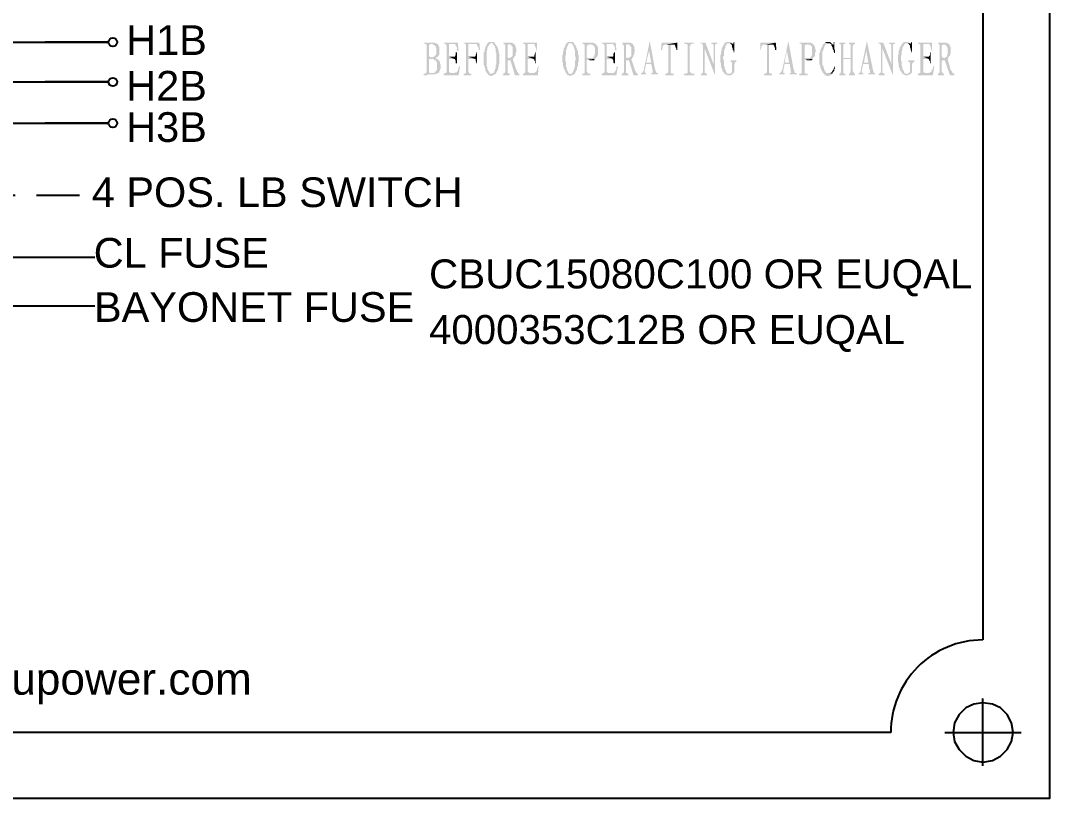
# Model space of a CAD drawing. Header units: millimetres. Extents: x 248233 to 259628, y -181361 to -174035.
# Drawn here: x 251529.6 to 251607.5, y -175628 to -175569 of the extents above; entities that cross this region are included whole.
import ezdxf
from ezdxf.enums import TextEntityAlignment as Align

# ---------------------------------------------------------------- set-up
doc = ezdxf.new("R2010")
doc.units = ezdxf.units.MM
doc.header["$LTSCALE"] = 13
doc.linetypes.add('DASHED', pattern=[0.75, 0.5, -0.25])
for name, color, linetype in [('2', 3, 'Continuous'), ('4虚线层', 6, 'DASHED'), ('PDF_Geometry', 7, 'Continuous')]:
    doc.layers.add(name, color=color, linetype=linetype)
doc.layers.add('标注、文本', color=3, linetype='Continuous', lineweight=25)
doc.styles.add('Note Text (ANSI)', font='arial.ttf')

msp = doc.modelspace()

# ---------------------------------------------------------------- hatches: boundary and pattern name
at = {"layer": '2', "linetype": 'Continuous', "transparency": 33554559}
for points in [[(251560.679, -175570.689), (251560.118, -175570.689), (251560.118, -175570.745), (251560.174, -175570.745), (251560.23, -175570.801), (251560.286, -175570.801), (251560.342, -175570.858), (251560.342, -175572.936), (251560.286, -175572.992), (251560.623, -175572.992), (251560.567, -175572.992), (251560.511, -175572.936), (251560.511, -175571.925), (251560.567, -175571.925), (251560.623, -175571.925), (251560.736, -175571.925), (251561.073, -175571.925), (251561.016, -175571.869), (251560.96, -175571.869), (251561.016, -175571.869), (251561.073, -175571.812), (251560.679, -175571.812), (251560.623, -175571.812), (251560.567, -175571.756), (251560.511, -175571.756), (251560.511, -175570.858), (251560.567, -175570.858), (251560.623, -175570.801), (251560.679, -175570.801), (251560.736, -175570.801), (251561.129, -175570.801), (251561.073, -175570.745), (251561.016, -175570.745), (251560.96, -175570.689), (251560.904, -175570.689), (251560.848, -175570.689), (251560.792, -175570.689)], [(251561.129, -175570.801), (251560.736, -175570.801), (251560.792, -175570.801), (251560.848, -175570.858), (251560.904, -175570.858), (251560.96, -175570.914), (251561.017, -175570.97), (251561.017, -175571.026), (251561.073, -175571.082), (251561.073, -175571.138), (251561.073, -175571.195), (251561.073, -175571.307), (251561.073, -175571.419), (251561.073, -175571.475), (251561.073, -175571.588), (251561.017, -175571.644), (251560.96, -175571.644), (251560.96, -175571.7), (251560.904, -175571.756), (251560.848, -175571.756), (251560.792, -175571.812), (251560.736, -175571.812), (251560.68, -175571.812), (251561.073, -175571.812), (251561.129, -175571.812), (251561.185, -175571.756), (251561.185, -175571.7), (251561.241, -175571.7), (251561.241, -175571.644), (251561.297, -175571.588), (251561.297, -175571.532), (251561.297, -175571.475), (251561.297, -175571.363), (251561.297, -175571.307), (251561.297, -175571.195), (251561.297, -175571.138), (251561.297, -175571.026), (251561.241, -175570.97), (251561.241, -175570.914), (251561.185, -175570.858), (251561.185, -175570.801)], [(251562.701, -175570.689), (251561.634, -175570.689), (251561.634, -175570.745), (251561.69, -175570.745), (251561.747, -175570.801), (251561.803, -175570.801), (251562.477, -175570.801), (251562.533, -175570.858), (251562.533, -175570.914), (251562.589, -175570.97), (251562.589, -175571.026), (251562.645, -175571.082), (251562.645, -175571.195), (251562.645, -175571.307), (251562.758, -175571.307)], [(251561.803, -175570.801), (251561.803, -175570.858), (251561.859, -175570.914), (251561.859, -175572.88), (251561.859, -175572.936), (251561.803, -175572.992), (251561.747, -175572.992), (251562.196, -175572.992), (251562.14, -175572.992), (251562.084, -175572.936), (251562.027, -175572.936), (251562.027, -175572.88), (251562.027, -175571.925), (251562.421, -175571.925), (251562.027, -175571.756), (251562.027, -175570.801), (251562.477, -175570.801)], [(251564.33, -175570.689), (251563.151, -175570.689), (251563.151, -175570.745), (251563.207, -175570.745), (251563.263, -175570.801), (251564.162, -175570.801), (251564.162, -175570.858), (251564.162, -175570.914), (251564.218, -175570.97), (251564.218, -175571.026), (251564.274, -175571.082), (251564.274, -175571.195), (251564.274, -175571.251), (251564.386, -175571.251)], [(251563.263, -175570.801), (251563.319, -175570.858), (251563.319, -175570.97), (251563.319, -175572.992), (251563.263, -175573.048), (251563.207, -175573.048), (251563.151, -175573.048), (251563.151, -175573.16), (251563.713, -175573.16), (251563.713, -175573.048), (251563.6, -175573.048), (251563.544, -175572.992), (251563.544, -175572.936), (251563.488, -175572.936), (251563.488, -175571.925), (251563.993, -175571.925), (251563.488, -175571.756), (251563.488, -175570.801), (251564.162, -175570.801)], [(251565.285, -175570.633), (251565.229, -175570.633), (251565.173, -175570.633), (251565.117, -175570.633), (251565.06, -175570.633), (251565.004, -175570.689), (251564.948, -175570.745), (251564.892, -175570.801), (251564.892, -175570.858), (251564.836, -175570.97), (251564.78, -175571.026), (251564.78, -175571.082), (251564.78, -175571.138), (251564.723, -175571.195), (251564.723, -175571.307), (251564.723, -175571.363), (251564.667, -175571.419), (251564.667, -175571.475), (251564.667, -175571.588), (251564.667, -175571.644), (251564.667, -175571.756), (251564.667, -175571.812), (251564.667, -175571.869), (251564.667, -175571.925), (251564.667, -175572.037), (251564.667, -175572.093), (251564.667, -175572.149), (251564.667, -175572.262), (251564.667, -175572.318), (251564.667, -175572.374), (251564.723, -175572.486), (251564.723, -175572.543), (251564.723, -175572.599), (251564.78, -175572.655), (251564.78, -175572.711), (251564.78, -175572.823), (251564.836, -175572.88), (251564.892, -175572.936), (251564.892, -175572.992), (251564.948, -175573.048), (251565.285, -175573.048), (251565.229, -175573.048), (251565.173, -175573.048), (251565.117, -175573.048), (251565.117, -175572.992), (251565.06, -175572.936), (251565.06, -175572.88), (251565.004, -175572.823), (251564.948, -175572.711), (251564.948, -175572.655), (251564.948, -175572.599), (251564.948, -175572.543), (251564.892, -175572.486), (251564.892, -175572.374), (251564.892, -175572.318), (251564.892, -175572.262), (251564.892, -175572.149), (251564.892, -175572.093), (251564.892, -175571.981), (251564.892, -175571.869), (251564.892, -175571.756), (251564.892, -175571.7), (251564.892, -175571.644), (251564.892, -175571.532), (251564.892, -175571.475), (251564.892, -175571.363), (251564.892, -175571.307), (251564.948, -175571.251), (251564.948, -175571.195), (251564.948, -175571.138), (251564.948, -175571.082), (251565.004, -175570.97), (251565.06, -175570.914), (251565.06, -175570.858), (251565.117, -175570.801), (251565.173, -175570.745), (251565.229, -175570.745), (251565.51, -175570.745), (251565.454, -175570.689), (251565.454, -175570.633), (251565.397, -175570.633), (251565.341, -175570.633)], [(251565.51, -175570.745), (251565.229, -175570.745), (251565.285, -175570.745), (251565.341, -175570.745), (251565.397, -175570.801), (251565.397, -175570.858), (251565.454, -175570.914), (251565.51, -175570.97), (251565.51, -175571.082), (251565.566, -175571.138), (251565.566, -175571.195), (251565.566, -175571.251), (251565.566, -175571.363), (251565.566, -175571.419), (251565.622, -175571.475), (251565.622, -175571.588), (251565.622, -175571.644), (251565.622, -175571.7), (251565.622, -175571.812), (251565.622, -175571.869), (251565.622, -175571.981), (251565.622, -175572.093), (251565.622, -175572.149), (251565.622, -175572.262), (251565.622, -175572.318), (251565.566, -175572.374), (251565.566, -175572.43), (251565.566, -175572.543), (251565.566, -175572.599), (251565.566, -175572.655), (251565.51, -175572.711), (251565.51, -175572.767), (251565.454, -175572.88), (251565.454, -175572.936), (251565.397, -175572.992), (251565.341, -175572.992), (251565.341, -175573.048), (251565.285, -175573.048), (251564.948, -175573.048), (251565.004, -175573.104), (251565.004, -175573.16), (251565.06, -175573.16), (251565.117, -175573.16), (251565.173, -175573.217), (251565.229, -175573.217), (251565.285, -175573.217), (251565.341, -175573.16), (251565.397, -175573.16), (251565.454, -175573.104), (251565.51, -175573.104), (251565.566, -175573.048), (251565.622, -175572.992), (251565.622, -175572.936), (251565.678, -175572.88), (251565.678, -175572.823), (251565.734, -175572.767), (251565.734, -175572.711), (251565.734, -175572.655), (251565.791, -175572.543), (251565.791, -175572.486), (251565.791, -175572.43), (251565.791, -175572.374), (251565.847, -175572.262), (251565.847, -175572.206), (251565.847, -175572.149), (251565.847, -175572.037), (251565.847, -175571.981), (251565.847, -175571.869), (251565.847, -175571.812), (251565.847, -175571.756), (251565.847, -175571.644), (251565.847, -175571.588), (251565.847, -175571.532), (251565.791, -175571.419), (251565.791, -175571.363), (251565.791, -175571.307), (251565.791, -175571.251), (251565.734, -175571.195), (251565.734, -175571.082), (251565.678, -175571.026), (251565.678, -175570.97), (251565.622, -175570.914), (251565.566, -175570.858), (251565.566, -175570.801)], [(251566.633, -175570.689), (251566.128, -175570.689), (251566.128, -175570.745), (251566.184, -175570.745), (251566.24, -175570.801), (251566.24, -175570.858), (251566.296, -175570.914), (251566.296, -175572.936), (251566.24, -175572.992), (251566.184, -175573.048), (251566.128, -175573.048), (251566.128, -175573.16), (251566.633, -175573.16), (251566.633, -175573.048), (251566.577, -175573.048), (251566.521, -175572.992), (251566.465, -175572.992), (251566.465, -175572.88), (251566.465, -175572.093), (251566.465, -175572.037), (251566.521, -175572.037), (251566.577, -175572.037), (251566.689, -175572.037), (251566.858, -175571.925), (251566.914, -175571.925), (251566.577, -175571.869), (251566.521, -175571.869), (251566.465, -175571.812), (251566.465, -175571.756), (251566.465, -175570.914), (251566.465, -175570.858), (251566.521, -175570.858), (251566.633, -175570.801), (251566.97, -175570.801), (251566.914, -175570.801), (251566.914, -175570.745), (251566.858, -175570.745), (251566.802, -175570.689), (251566.689, -175570.689)], [(251566.97, -175570.801), (251566.633, -175570.801), (251566.689, -175570.858), (251566.745, -175570.858), (251566.745, -175570.914), (251566.802, -175570.97), (251566.858, -175571.026), (251566.858, -175571.082), (251566.858, -175571.138), (251566.858, -175571.251), (251566.858, -175571.363), (251566.858, -175571.419), (251566.858, -175571.475), (251566.858, -175571.588), (251566.858, -175571.644), (251566.858, -175571.7), (251566.802, -175571.756), (251566.745, -175571.812), (251566.689, -175571.812), (251566.633, -175571.869), (251566.577, -175571.869), (251566.914, -175571.925), (251566.914, -175571.869), (251566.97, -175571.812), (251567.026, -175571.7), (251567.082, -175571.644), (251567.082, -175571.588), (251567.082, -175571.532), (251567.082, -175571.475), (251567.139, -175571.363), (251567.139, -175571.307), (251567.139, -175571.251), (251567.139, -175571.195), (251567.082, -175571.082), (251567.082, -175571.026), (251567.082, -175570.97), (251567.026, -175570.914), (251567.026, -175570.858)], [(251568.711, -175570.689), (251567.644, -175570.689), (251567.644, -175570.745), (251567.7, -175570.801), (251567.756, -175570.801), (251568.487, -175570.801), (251568.487, -175570.858), (251568.543, -175570.914), (251568.543, -175570.97), (251568.599, -175571.026), (251568.599, -175571.082), (251568.655, -175571.195), (251568.655, -175571.307), (251568.711, -175571.307)], [(251567.756, -175570.801), (251567.813, -175570.858), (251567.813, -175570.914), (251567.813, -175572.88), (251567.813, -175572.936), (251567.756, -175572.992), (251568.206, -175572.992), (251568.093, -175572.992), (251568.093, -175572.936), (251568.037, -175572.936), (251567.981, -175572.88), (251567.981, -175571.925), (251568.43, -175571.925), (251567.981, -175571.756), (251567.981, -175570.801), (251568.487, -175570.801)], [(251571.239, -175570.633), (251571.183, -175570.633), (251571.126, -175570.633), (251571.07, -175570.633), (251571.014, -175570.689), (251570.958, -175570.689), (251570.958, -175570.745), (251570.902, -175570.801), (251570.846, -175570.858), (251570.846, -175570.97), (251570.789, -175571.026), (251570.789, -175571.082), (251570.733, -175571.138), (251570.733, -175571.195), (251570.733, -175571.307), (251570.677, -175571.363), (251570.677, -175571.419), (251570.677, -175571.475), (251570.677, -175571.588), (251570.621, -175571.644), (251570.621, -175571.756), (251570.621, -175571.812), (251570.621, -175571.869), (251570.621, -175571.925), (251570.621, -175572.037), (251570.621, -175572.093), (251570.621, -175572.149), (251570.677, -175572.262), (251570.677, -175572.318), (251570.677, -175572.374), (251570.677, -175572.486), (251570.733, -175572.543), (251570.733, -175572.599), (251570.733, -175572.655), (251570.789, -175572.711), (251570.789, -175572.823), (251570.846, -175572.88), (251570.846, -175572.936), (251570.902, -175572.992), (251570.958, -175573.048), (251571.239, -175573.048), (251571.183, -175573.048), (251571.126, -175573.048), (251571.07, -175572.992), (251571.07, -175572.936), (251571.014, -175572.88), (251571.014, -175572.823), (251570.958, -175572.711), (251570.958, -175572.655), (251570.958, -175572.599), (251570.902, -175572.543), (251570.902, -175572.486), (251570.902, -175572.374), (251570.902, -175572.318), (251570.902, -175572.262), (251570.902, -175572.149), (251570.846, -175572.093), (251570.846, -175571.981), (251570.846, -175571.869), (251570.846, -175571.756), (251570.846, -175571.7), (251570.902, -175571.644), (251570.902, -175571.532), (251570.902, -175571.475), (251570.902, -175571.363), (251570.902, -175571.307), (251570.902, -175571.251), (251570.958, -175571.195), (251570.958, -175571.138), (251570.958, -175571.082), (251571.014, -175570.97), (251571.014, -175570.914), (251571.07, -175570.858), (251571.07, -175570.801), (251571.126, -175570.745), (251571.183, -175570.745), (251571.239, -175570.745), (251571.52, -175570.745), (251571.464, -175570.689), (251571.407, -175570.633), (251571.351, -175570.633), (251571.295, -175570.633)], [(251571.52, -175570.745), (251571.239, -175570.745), (251571.295, -175570.745), (251571.351, -175570.745), (251571.351, -175570.801), (251571.407, -175570.858), (251571.463, -175570.914), (251571.463, -175570.97), (251571.52, -175571.082), (251571.52, -175571.138), (251571.52, -175571.195), (251571.576, -175571.251), (251571.576, -175571.363), (251571.576, -175571.419), (251571.576, -175571.475), (251571.576, -175571.588), (251571.576, -175571.644), (251571.576, -175571.7), (251571.632, -175571.812), (251571.632, -175571.869), (251571.632, -175571.981), (251571.576, -175572.093), (251571.576, -175572.149), (251571.576, -175572.262), (251571.576, -175572.318), (251571.576, -175572.374), (251571.576, -175572.43), (251571.576, -175572.543), (251571.52, -175572.599), (251571.52, -175572.655), (251571.52, -175572.711), (251571.463, -175572.767), (251571.463, -175572.88), (251571.407, -175572.936), (251571.407, -175572.992), (251571.351, -175572.992), (251571.351, -175573.048), (251571.295, -175573.048), (251571.239, -175573.048), (251570.958, -175573.048), (251570.958, -175573.104), (251571.014, -175573.16), (251571.07, -175573.16), (251571.126, -175573.16), (251571.183, -175573.217), (251571.239, -175573.217), (251571.295, -175573.16), (251571.351, -175573.16), (251571.407, -175573.16), (251571.463, -175573.104), (251571.52, -175573.104), (251571.576, -175573.048), (251571.576, -175572.992), (251571.632, -175572.936), (251571.632, -175572.88), (251571.688, -175572.823), (251571.688, -175572.767), (251571.744, -175572.711), (251571.744, -175572.655), (251571.744, -175572.543), (251571.8, -175572.486), (251571.8, -175572.43), (251571.8, -175572.374), (251571.8, -175572.262), (251571.8, -175572.206), (251571.857, -175572.149), (251571.857, -175572.037), (251571.857, -175571.981), (251571.857, -175571.869), (251571.857, -175571.812), (251571.857, -175571.756), (251571.857, -175571.644), (251571.8, -175571.588), (251571.8, -175571.532), (251571.8, -175571.419), (251571.8, -175571.363), (251571.8, -175571.307), (251571.744, -175571.251), (251571.744, -175571.195), (251571.688, -175571.082), (251571.688, -175571.026), (251571.632, -175570.97), (251571.632, -175570.914), (251571.576, -175570.858), (251571.52, -175570.801)], [(251572.755, -175570.689), (251572.137, -175570.689), (251572.137, -175570.745), (251572.194, -175570.801), (251572.25, -175570.801), (251572.755, -175570.801), (251572.811, -175570.858), (251572.868, -175570.858), (251572.924, -175570.858), (251572.98, -175570.914), (251573.036, -175570.97), (251573.036, -175571.026), (251573.092, -175571.082), (251573.092, -175571.138), (251573.092, -175571.251), (251573.092, -175571.307), (251573.092, -175571.419), (251573.092, -175571.475), (251573.092, -175571.532), (251573.036, -175571.644), (251573.036, -175571.7), (251573.036, -175571.756), (251572.98, -175571.756), (251572.98, -175571.812), (251572.924, -175571.869), (251572.868, -175571.869), (251572.811, -175571.869), (251572.755, -175571.869), (251573.092, -175571.925), (251573.148, -175571.869), (251573.205, -175571.812), (251573.261, -175571.756), (251573.261, -175571.7), (251573.317, -175571.644), (251573.317, -175571.588), (251573.317, -175571.475), (251573.317, -175571.419), (251573.317, -175571.307), (251573.317, -175571.195), (251573.317, -175571.138), (251573.317, -175571.082), (251573.317, -175571.026), (251573.261, -175570.97), (251573.261, -175570.914), (251573.205, -175570.858), (251573.148, -175570.801), (251573.092, -175570.745), (251573.036, -175570.745), (251572.924, -175570.689), (251572.868, -175570.689), (251572.811, -175570.689)], [(251572.25, -175570.801), (251572.306, -175570.858), (251572.306, -175570.914), (251572.306, -175572.936), (251572.306, -175572.992), (251572.25, -175573.048), (251572.194, -175573.048), (251572.138, -175573.048), (251572.138, -175573.16), (251572.755, -175573.16), (251572.755, -175573.048), (251572.699, -175573.048), (251572.643, -175573.048), (251572.587, -175573.048), (251572.531, -175572.992), (251572.531, -175572.936), (251572.475, -175572.88), (251572.475, -175571.981), (251573.092, -175571.925), (251572.755, -175571.869), (251572.699, -175571.869), (251572.643, -175571.869), (251572.587, -175571.869), (251572.531, -175571.869), (251572.475, -175571.812), (251572.475, -175570.914), (251572.531, -175570.914), (251572.531, -175570.858), (251572.587, -175570.858), (251572.643, -175570.858), (251572.755, -175570.801)], [(251574.665, -175570.689), (251573.598, -175570.689), (251573.598, -175570.745), (251573.654, -175570.745), (251573.71, -175570.801), (251573.766, -175570.801), (251574.496, -175570.801), (251574.496, -175570.858), (251574.553, -175570.914), (251574.553, -175570.97), (251574.609, -175571.026), (251574.609, -175571.082), (251574.609, -175571.195), (251574.665, -175571.307), (251574.721, -175571.307)], [(251573.766, -175570.801), (251573.766, -175570.858), (251573.823, -175570.914), (251573.823, -175572.88), (251573.823, -175572.936), (251573.766, -175572.992), (251573.71, -175572.992), (251574.16, -175572.992), (251574.103, -175572.992), (251574.047, -175572.936), (251573.991, -175572.936), (251573.991, -175572.88), (251573.991, -175571.925), (251574.44, -175571.925), (251573.991, -175571.756), (251573.991, -175570.801), (251574.497, -175570.801)], [(251575.62, -175570.689), (251575.114, -175570.689), (251575.114, -175570.745), (251575.17, -175570.745), (251575.227, -175570.801), (251575.227, -175570.858), (251575.283, -175570.914), (251575.283, -175572.936), (251575.227, -175572.992), (251575.17, -175573.048), (251575.114, -175573.048), (251575.114, -175573.16), (251575.62, -175573.16), (251575.62, -175573.048), (251575.564, -175573.048), (251575.507, -175572.992), (251575.451, -175572.992), (251575.451, -175572.88), (251575.451, -175572.093), (251575.451, -175572.037), (251575.507, -175572.037), (251575.564, -175572.037), (251575.676, -175572.037), (251575.844, -175571.925), (251575.901, -175571.925), (251575.564, -175571.869), (251575.507, -175571.869), (251575.451, -175571.812), (251575.451, -175571.756), (251575.451, -175570.914), (251575.451, -175570.858), (251575.507, -175570.858), (251575.62, -175570.801), (251575.957, -175570.801), (251575.901, -175570.801), (251575.901, -175570.745), (251575.844, -175570.745), (251575.788, -175570.689), (251575.676, -175570.689)], [(251575.957, -175570.801), (251575.62, -175570.801), (251575.676, -175570.858), (251575.732, -175570.858), (251575.732, -175570.914), (251575.788, -175570.97), (251575.844, -175571.026), (251575.844, -175571.082), (251575.844, -175571.138), (251575.844, -175571.251), (251575.844, -175571.363), (251575.844, -175571.419), (251575.844, -175571.475), (251575.844, -175571.588), (251575.844, -175571.644), (251575.844, -175571.7), (251575.788, -175571.756), (251575.732, -175571.812), (251575.676, -175571.812), (251575.62, -175571.869), (251575.564, -175571.869), (251575.901, -175571.925), (251575.901, -175571.869), (251575.957, -175571.812), (251576.013, -175571.7), (251576.013, -175571.644), (251576.069, -175571.588), (251576.069, -175571.532), (251576.069, -175571.475), (251576.069, -175571.363), (251576.125, -175571.307), (251576.125, -175571.251), (251576.069, -175571.195), (251576.069, -175571.082), (251576.069, -175571.026), (251576.069, -175570.97), (251576.013, -175570.914), (251576.013, -175570.858)], [(251577.249, -175570.577), (251576.799, -175572.711), (251576.799, -175572.767), (251576.743, -175572.88), (251576.687, -175572.936), (251576.687, -175572.992), (251576.631, -175572.992), (251576.575, -175572.992), (251576.575, -175573.104), (251576.968, -175573.104), (251576.968, -175572.992), (251576.912, -175572.992), (251576.855, -175572.936), (251576.855, -175572.88), (251576.855, -175572.823), (251576.968, -175572.318), (251577.361, -175572.318), (251576.968, -175572.206), (251577.192, -175571.307)], [(251577.249, -175570.577), (251577.192, -175571.307), (251577.361, -175572.206), (251576.968, -175572.206), (251577.361, -175572.318), (251577.361, -175572.374), (251577.417, -175572.486), (251577.417, -175572.543), (251577.417, -175572.599), (251577.417, -175572.655), (251577.473, -175572.767), (251577.473, -175572.823), (251577.473, -175572.88), (251577.473, -175572.936), (251577.473, -175572.992), (251577.417, -175572.992), (251577.361, -175572.992), (251577.361, -175573.104), (251577.866, -175573.104), (251577.866, -175572.992), (251577.81, -175572.992), (251577.754, -175572.992), (251577.754, -175572.936), (251577.698, -175572.88), (251577.698, -175572.823), (251577.642, -175572.711)], [(251579.327, -175570.689), (251578.147, -175570.689), (251578.091, -175571.251), (251578.203, -175571.251), (251578.203, -175571.138), (251578.203, -175571.082), (251578.203, -175571.026), (251578.26, -175570.97), (251578.26, -175570.914), (251578.316, -175570.858), (251578.372, -175570.858), (251578.428, -175570.858)], [(251579.327, -175570.689), (251578.428, -175570.858), (251579.102, -175570.858), (251579.158, -175570.858), (251579.158, -175570.914), (251579.214, -175571.026), (251579.214, -175571.082), (251579.271, -175571.138), (251579.271, -175571.251), (251579.327, -175571.251)], [(251580.619, -175570.689), (251579.832, -175570.689), (251579.832, -175570.745), (251579.888, -175570.745), (251579.945, -175570.801), (251580.001, -175570.801), (251580.057, -175570.801), (251580.113, -175570.858), (251580.113, -175570.914), (251580.113, -175572.936), (251580.113, -175572.992), (251580.057, -175572.992), (251580.001, -175573.048), (251579.945, -175573.048), (251579.832, -175573.048), (251579.832, -175573.16), (251580.619, -175573.16), (251580.619, -175573.048), (251580.506, -175573.048), (251580.45, -175573.048), (251580.394, -175572.992), (251580.338, -175572.992), (251580.338, -175572.936), (251580.282, -175572.88), (251580.282, -175570.914), (251580.338, -175570.914), (251580.338, -175570.858), (251580.338, -175570.801), (251580.394, -175570.801), (251580.45, -175570.801), (251580.506, -175570.745), (251580.619, -175570.745)], [(251581.461, -175570.689), (251581.068, -175570.689), (251581.068, -175570.745), (251581.18, -175570.745), (251581.236, -175570.801), (251581.293, -175570.97), (251581.405, -175571.138), (251582.191, -175573.16), (251582.079, -175572.318)], [(251582.36, -175570.689), (251581.91, -175570.689), (251581.91, -175570.745), (251581.967, -175570.801), (251582.023, -175570.801), (251582.079, -175570.858), (251582.079, -175570.914), (251582.079, -175572.318), (251582.191, -175573.16), (251582.191, -175570.914), (251582.191, -175570.858), (251582.247, -175570.801), (251582.304, -175570.801), (251582.36, -175570.745)], [(251583.202, -175570.633), (251583.146, -175570.633), (251583.09, -175570.633), (251583.034, -175570.633), (251583.034, -175570.689), (251582.978, -175570.689), (251582.921, -175570.745), (251582.865, -175570.801), (251582.865, -175570.858), (251582.809, -175570.914), (251582.753, -175571.026), (251582.753, -175571.082), (251582.697, -175571.138), (251582.697, -175571.195), (251582.697, -175571.307), (251582.641, -175571.363), (251582.641, -175571.419), (251582.641, -175571.475), (251582.641, -175571.588), (251582.584, -175571.644), (251582.584, -175571.756), (251582.584, -175571.812), (251582.584, -175571.925), (251582.584, -175571.981), (251582.584, -175572.093), (251582.584, -175572.149), (251582.641, -175572.262), (251582.641, -175572.318), (251582.641, -175572.374), (251582.641, -175572.43), (251582.641, -175572.543), (251582.697, -175572.599), (251582.697, -175572.655), (251582.753, -175572.711), (251582.753, -175572.767), (251582.753, -175572.823), (251582.809, -175572.88), (251582.865, -175572.936), (251582.865, -175572.992), (251582.921, -175573.048), (251582.978, -175573.104), (251583.034, -175573.104), (251583.09, -175573.16), (251583.146, -175573.16), (251583.202, -175573.16), (251583.258, -175573.16), (251583.371, -175573.16), (251583.427, -175573.16), (251583.483, -175573.104), (251583.202, -175573.048), (251583.146, -175573.048), (251583.09, -175572.992), (251583.034, -175572.936), (251583.034, -175572.88), (251582.978, -175572.767), (251582.978, -175572.711), (251582.921, -175572.655), (251582.921, -175572.599), (251582.921, -175572.543), (251582.921, -175572.486), (251582.865, -175572.43), (251582.865, -175572.318), (251582.865, -175572.262), (251582.865, -175572.206), (251582.865, -175572.093), (251582.865, -175572.037), (251582.809, -175571.925), (251582.809, -175571.869), (251582.809, -175571.756), (251582.865, -175571.7), (251582.865, -175571.588), (251582.865, -175571.532), (251582.865, -175571.475), (251582.865, -175571.363), (251582.865, -175571.307), (251582.921, -175571.251), (251582.921, -175571.195), (251582.921, -175571.138), (251582.978, -175571.082), (251582.978, -175570.97), (251583.034, -175570.914), (251583.034, -175570.858), (251583.09, -175570.801), (251583.146, -175570.745), (251583.202, -175570.745), (251583.483, -175570.745), (251583.427, -175570.689), (251583.371, -175570.633), (251583.315, -175570.633), (251583.258, -175570.633)], [(251583.483, -175570.745), (251583.202, -175570.745), (251583.258, -175570.745), (251583.315, -175570.745), (251583.371, -175570.801), (251583.427, -175570.801), (251583.539, -175570.801)], [(251583.652, -175570.633), (251583.595, -175570.633), (251583.595, -175570.689), (251583.595, -175570.745), (251583.539, -175570.801), (251583.427, -175570.801), (251583.427, -175570.858), (251583.483, -175570.914), (251583.483, -175570.97), (251583.483, -175571.026), (251583.539, -175571.138), (251583.539, -175571.251), (251583.595, -175571.307), (251583.595, -175571.419), (251583.652, -175571.419), (251583.652, -175571.307), (251583.652, -175571.251), (251583.652, -175571.138), (251583.652, -175571.082), (251583.652, -175571.026), (251583.652, -175570.97), (251583.652, -175570.914), (251583.652, -175570.858), (251583.652, -175570.745), (251583.652, -175570.689)], [(251586.797, -175570.689), (251585.617, -175570.689), (251585.617, -175571.251), (251585.674, -175571.251), (251585.674, -175571.138), (251585.674, -175571.082), (251585.73, -175571.026), (251585.73, -175570.97), (251585.73, -175570.914), (251585.786, -175570.914), (251585.786, -175570.858), (251585.842, -175570.858), (251585.954, -175570.858)], [(251586.797, -175570.689), (251585.954, -175570.858), (251586.628, -175570.858), (251586.628, -175570.914), (251586.685, -175570.914), (251586.685, -175571.026), (251586.741, -175571.082), (251586.741, -175571.138), (251586.741, -175571.251), (251586.853, -175571.251)], [(251587.752, -175570.577), (251587.302, -175572.711), (251587.246, -175572.767), (251587.246, -175572.88), (251587.19, -175572.936), (251587.134, -175572.992), (251587.078, -175572.992), (251587.078, -175573.104), (251587.471, -175573.104), (251587.471, -175572.992), (251587.359, -175572.992), (251587.359, -175572.936), (251587.359, -175572.88), (251587.359, -175572.823), (251587.471, -175572.318), (251587.864, -175572.318), (251587.471, -175572.206), (251587.639, -175571.307)], [(251587.752, -175570.577), (251587.639, -175571.307), (251587.808, -175572.206), (251587.471, -175572.206), (251587.864, -175572.318), (251587.864, -175572.374), (251587.864, -175572.486), (251587.864, -175572.543), (251587.92, -175572.599), (251587.92, -175572.655), (251587.92, -175572.767), (251587.92, -175572.823), (251587.92, -175572.88), (251587.976, -175572.936), (251587.92, -175572.992), (251587.864, -175572.992), (251587.864, -175573.104), (251588.37, -175573.104), (251588.37, -175572.992), (251588.313, -175572.992), (251588.257, -175572.992), (251588.201, -175572.936), (251588.201, -175572.88), (251588.201, -175572.823), (251588.145, -175572.711)], [(251589.212, -175570.689), (251588.594, -175570.689), (251588.594, -175570.745), (251588.651, -175570.745), (251588.707, -175570.801), (251588.763, -175570.801), (251589.212, -175570.801), (251589.268, -175570.858), (251589.325, -175570.858), (251589.381, -175570.858), (251589.437, -175570.914), (251589.493, -175570.97), (251589.549, -175571.026), (251589.549, -175571.082), (251589.549, -175571.138), (251589.549, -175571.251), (251589.549, -175571.307), (251589.549, -175571.419), (251589.549, -175571.475), (251589.549, -175571.532), (251589.549, -175571.644), (251589.493, -175571.7), (251589.493, -175571.756), (251589.437, -175571.812), (251589.381, -175571.869), (251589.325, -175571.869), (251589.268, -175571.869), (251589.212, -175571.869), (251589.605, -175571.925), (251589.605, -175571.869), (251589.662, -175571.812), (251589.718, -175571.812), (251589.718, -175571.756), (251589.774, -175571.7), (251589.774, -175571.644), (251589.774, -175571.588), (251589.774, -175571.475), (251589.83, -175571.419), (251589.83, -175571.307), (251589.83, -175571.195), (251589.774, -175571.138), (251589.774, -175571.082), (251589.774, -175571.026), (251589.718, -175570.97), (251589.718, -175570.914), (251589.662, -175570.858), (251589.605, -175570.801), (251589.605, -175570.745), (251589.549, -175570.745), (251589.493, -175570.745), (251589.437, -175570.689), (251589.381, -175570.689), (251589.268, -175570.689)], [(251588.763, -175570.801), (251588.763, -175570.858), (251588.763, -175570.914), (251588.763, -175572.936), (251588.763, -175572.992), (251588.707, -175573.048), (251588.651, -175573.048), (251588.594, -175573.048), (251588.594, -175573.16), (251589.212, -175573.16), (251589.212, -175573.048), (251589.1, -175573.048), (251589.044, -175573.048), (251588.988, -175572.992), (251588.988, -175572.936), (251588.988, -175572.88), (251588.988, -175571.981), (251589.605, -175571.925), (251589.212, -175571.869), (251589.1, -175571.869), (251589.044, -175571.869), (251588.988, -175571.869), (251588.988, -175571.812), (251588.988, -175570.914), (251589.044, -175570.858), (251589.156, -175570.858), (251589.212, -175570.801)], [(251590.504, -175570.689), (251590.504, -175570.745), (251590.448, -175570.801), (251590.392, -175570.801), (251590.336, -175570.914), (251590.336, -175570.97), (251590.279, -175571.026), (251590.279, -175571.082), (251590.223, -175571.138), (251590.223, -175571.195), (251590.167, -175571.251), (251590.167, -175571.307), (251590.167, -175571.363), (251590.111, -175571.475), (251590.111, -175571.532), (251590.111, -175571.588), (251590.111, -175571.7), (251590.111, -175571.756), (251590.111, -175571.812), (251590.111, -175571.925), (251590.111, -175572.037), (251590.111, -175572.093), (251590.111, -175572.149), (251590.111, -175572.262), (251590.111, -175572.318), (251590.111, -175572.374), (251590.167, -175572.43), (251590.167, -175572.543), (251590.167, -175572.599), (251590.223, -175572.655), (251590.223, -175572.711), (251590.279, -175572.767), (251590.279, -175572.823), (251590.336, -175572.88), (251590.336, -175572.936), (251590.392, -175572.992), (251590.448, -175573.048), (251590.504, -175573.104), (251590.504, -175573.16), (251590.56, -175573.16), (251590.616, -175573.16), (251590.672, -175573.217), (251590.729, -175573.217), (251590.785, -175573.217), (251590.841, -175573.217), (251590.897, -175573.16), (251590.953, -175573.16), (251591.009, -175573.104), (251591.066, -175573.104), (251591.066, -175573.048), (251590.841, -175572.992), (251590.785, -175572.992), (251590.729, -175572.992), (251590.672, -175572.992), (251590.616, -175572.992), (251590.616, -175572.936), (251590.56, -175572.88), (251590.504, -175572.823), (251590.504, -175572.767), (251590.448, -175572.711), (251590.448, -175572.655), (251590.448, -175572.599), (251590.392, -175572.543), (251590.392, -175572.486), (251590.392, -175572.43), (251590.336, -175572.374), (251590.336, -175572.262), (251590.336, -175572.206), (251590.336, -175572.149), (251590.336, -175572.037), (251590.336, -175571.981), (251590.336, -175571.869), (251590.336, -175571.756), (251590.336, -175571.7), (251590.336, -175571.588), (251590.336, -175571.532), (251590.336, -175571.475), (251590.336, -175571.363), (251590.392, -175571.307), (251590.392, -175571.251), (251590.392, -175571.195), (251590.448, -175571.138), (251590.448, -175571.082), (251590.504, -175570.97), (251590.504, -175570.914), (251590.56, -175570.858), (251590.616, -175570.801), (251590.672, -175570.745), (251590.729, -175570.745)], [(251590.785, -175570.633), (251590.729, -175570.633), (251590.672, -175570.633), (251590.616, -175570.633), (251590.56, -175570.689), (251590.504, -175570.689), (251590.729, -175570.745), (251590.785, -175570.745), (251590.841, -175570.745), (251590.897, -175570.745), (251590.953, -175570.801), (251591.009, -175570.801), (251591.009, -175570.858), (251591.009, -175570.914), (251591.066, -175570.97), (251591.066, -175571.026), (251591.122, -175571.082), (251591.122, -175571.195), (251591.178, -175571.251), (251591.178, -175571.363), (251591.234, -175571.475), (251591.29, -175571.475), (251591.29, -175571.419), (251591.29, -175571.307), (251591.29, -175571.251), (251591.234, -175571.195), (251591.234, -175571.082), (251591.234, -175571.026), (251591.234, -175570.97), (251591.234, -175570.914), (251591.234, -175570.858), (251591.178, -175570.858), (251591.122, -175570.858), (251591.122, -175570.801), (251591.066, -175570.801), (251591.009, -175570.745), (251590.953, -175570.689), (251590.897, -175570.633), (251590.841, -175570.633)], [(251591.234, -175570.633), (251591.178, -175570.633), (251591.178, -175570.745), (251591.178, -175570.801), (251591.178, -175570.858), (251591.234, -175570.858), (251591.234, -175570.801), (251591.234, -175570.689)], [(251592.077, -175570.689), (251591.627, -175570.689), (251591.627, -175570.801), (251591.683, -175570.801), (251591.74, -175570.858), (251591.74, -175570.914), (251591.74, -175572.936), (251591.683, -175572.992), (251591.683, -175573.048), (251591.627, -175573.048), (251591.627, -175573.16), (251592.077, -175573.16), (251592.077, -175573.048), (251592.02, -175573.048), (251591.964, -175573.048), (251591.908, -175572.992), (251591.908, -175572.936), (251591.908, -175571.925), (251592.47, -175571.925), (251591.908, -175571.869), (251591.908, -175570.914), (251591.908, -175570.858), (251591.964, -175570.801), (251592.02, -175570.801), (251592.077, -175570.801)], [(251592.807, -175570.689), (251592.357, -175570.689), (251592.357, -175570.801), (251592.414, -175570.801), (251592.47, -175570.858), (251592.47, -175570.914), (251592.47, -175571.869), (251591.908, -175571.869), (251592.47, -175571.925), (251592.47, -175572.88), (251592.47, -175572.936), (251592.414, -175572.992), (251592.414, -175573.048), (251592.357, -175573.048), (251592.357, -175573.16), (251592.807, -175573.16), (251592.807, -175573.048), (251592.751, -175573.048), (251592.694, -175572.992), (251592.694, -175572.936), (251592.638, -175572.88), (251592.638, -175570.914), (251592.694, -175570.858), (251592.694, -175570.801), (251592.751, -175570.801), (251592.807, -175570.801)], [(251593.705, -175570.577), (251593.256, -175572.711), (251593.256, -175572.767), (251593.2, -175572.88), (251593.2, -175572.936), (251593.144, -175572.992), (251593.088, -175572.992), (251593.088, -175573.104), (251593.425, -175573.104), (251593.425, -175572.992), (251593.368, -175572.992), (251593.312, -175572.936), (251593.312, -175572.88), (251593.312, -175572.823), (251593.425, -175572.318), (251593.818, -175572.318), (251593.481, -175572.206), (251593.649, -175571.307)], [(251593.705, -175570.577), (251593.649, -175571.307), (251593.818, -175572.206), (251593.481, -175572.206), (251593.818, -175572.318), (251593.874, -175572.374), (251593.874, -175572.486), (251593.874, -175572.543), (251593.874, -175572.599), (251593.874, -175572.655), (251593.93, -175572.767), (251593.93, -175572.823), (251593.93, -175572.88), (251593.93, -175572.936), (251593.93, -175572.992), (251593.818, -175572.992), (251593.818, -175573.104), (251594.323, -175573.104), (251594.323, -175572.992), (251594.267, -175572.992), (251594.211, -175572.992), (251594.211, -175572.936), (251594.211, -175572.88), (251594.155, -175572.823), (251594.155, -175572.711)], [(251594.941, -175570.689), (251594.548, -175570.689), (251594.548, -175570.745), (251594.604, -175570.745), (251594.716, -175570.801), (251594.773, -175570.97), (251594.885, -175571.138), (251595.671, -175573.16), (251595.559, -175572.318)], [(251595.84, -175570.689), (251595.39, -175570.689), (251595.39, -175570.745), (251595.447, -175570.801), (251595.503, -175570.801), (251595.559, -175570.858), (251595.559, -175570.914), (251595.559, -175572.318), (251595.671, -175573.16), (251595.671, -175570.914), (251595.671, -175570.858), (251595.727, -175570.801), (251595.784, -175570.801), (251595.84, -175570.745)], [(251596.682, -175570.633), (251596.626, -175570.633), (251596.57, -175570.633), (251596.514, -175570.633), (251596.458, -175570.689), (251596.401, -175570.745), (251596.345, -175570.801), (251596.345, -175570.858), (251596.289, -175570.914), (251596.233, -175571.026), (251596.177, -175571.082), (251596.177, -175571.138), (251596.177, -175571.195), (251596.121, -175571.307), (251596.121, -175571.363), (251596.121, -175571.419), (251596.121, -175571.475), (251596.121, -175571.588), (251596.064, -175571.644), (251596.064, -175571.756), (251596.064, -175571.812), (251596.064, -175571.925), (251596.064, -175571.981), (251596.064, -175572.093), (251596.064, -175572.149), (251596.121, -175572.262), (251596.121, -175572.318), (251596.121, -175572.374), (251596.121, -175572.43), (251596.121, -175572.543), (251596.177, -175572.599), (251596.177, -175572.655), (251596.177, -175572.711), (251596.233, -175572.767), (251596.233, -175572.823), (251596.289, -175572.88), (251596.345, -175572.936), (251596.345, -175572.992), (251596.401, -175573.048), (251596.458, -175573.104), (251596.514, -175573.104), (251596.57, -175573.16), (251596.626, -175573.16), (251596.682, -175573.16), (251596.738, -175573.16), (251596.795, -175573.16), (251596.851, -175573.16), (251596.907, -175573.104), (251596.963, -175573.104), (251596.682, -175573.048), (251596.626, -175573.048), (251596.57, -175573.048), (251596.57, -175572.992), (251596.514, -175572.936), (251596.514, -175572.88), (251596.458, -175572.767), (251596.401, -175572.711), (251596.401, -175572.655), (251596.401, -175572.599), (251596.401, -175572.543), (251596.345, -175572.486), (251596.345, -175572.43), (251596.345, -175572.318), (251596.345, -175572.262), (251596.345, -175572.206), (251596.345, -175572.093), (251596.289, -175572.037), (251596.289, -175571.925), (251596.289, -175571.869), (251596.289, -175571.756), (251596.289, -175571.7), (251596.345, -175571.588), (251596.345, -175571.532), (251596.345, -175571.475), (251596.345, -175571.363), (251596.345, -175571.307), (251596.401, -175571.251), (251596.401, -175571.195), (251596.401, -175571.138), (251596.401, -175571.082), (251596.458, -175570.97), (251596.514, -175570.914), (251596.514, -175570.858), (251596.57, -175570.801), (251596.626, -175570.745), (251596.682, -175570.745), (251596.963, -175570.745), (251596.907, -175570.689), (251596.851, -175570.633), (251596.795, -175570.633), (251596.738, -175570.633)], [(251596.963, -175570.745), (251596.682, -175570.745), (251596.739, -175570.745), (251596.795, -175570.745), (251596.851, -175570.801), (251596.907, -175570.801), (251597.019, -175570.801)], [(251597.132, -175570.633), (251597.075, -175570.633), (251597.075, -175570.689), (251597.019, -175570.745), (251597.019, -175570.801), (251596.907, -175570.801), (251596.907, -175570.858), (251596.963, -175570.914), (251596.963, -175570.97), (251596.963, -175571.026), (251597.019, -175571.138), (251597.019, -175571.251), (251597.075, -175571.307), (251597.075, -175571.419), (251597.132, -175571.419), (251597.132, -175571.307), (251597.132, -175571.251), (251597.132, -175571.138), (251597.132, -175571.082), (251597.132, -175571.026), (251597.132, -175570.97), (251597.132, -175570.914), (251597.132, -175570.858), (251597.132, -175570.745), (251597.132, -175570.689)], [(251598.648, -175570.689), (251597.581, -175570.689), (251597.581, -175570.745), (251597.637, -175570.801), (251597.693, -175570.801), (251598.423, -175570.801), (251598.48, -175570.858), (251598.48, -175570.914), (251598.536, -175570.97), (251598.536, -175571.026), (251598.536, -175571.082), (251598.592, -175571.195), (251598.592, -175571.307), (251598.648, -175571.307)], [(251597.693, -175570.801), (251597.749, -175570.858), (251597.749, -175570.914), (251597.749, -175572.88), (251597.749, -175572.936), (251597.749, -175572.992), (251597.693, -175572.992), (251598.143, -175572.992), (251598.086, -175572.992), (251598.03, -175572.936), (251597.974, -175572.936), (251597.974, -175572.88), (251597.974, -175571.925), (251598.367, -175571.925), (251597.974, -175571.756), (251597.974, -175570.801), (251598.423, -175570.801)], [(251599.603, -175570.689), (251599.097, -175570.689), (251599.097, -175570.745), (251599.154, -175570.801), (251599.21, -175570.858), (251599.21, -175570.914), (251599.21, -175572.936), (251599.154, -175572.992), (251599.154, -175573.048), (251599.097, -175573.048), (251599.097, -175573.16), (251599.547, -175573.16), (251599.547, -175573.048), (251599.491, -175573.048), (251599.434, -175572.992), (251599.378, -175572.88), (251599.378, -175572.093), (251599.434, -175572.037), (251599.491, -175572.037), (251599.547, -175572.037), (251599.603, -175572.037), (251599.828, -175571.925), (251599.547, -175571.869), (251599.491, -175571.869), (251599.434, -175571.812), (251599.378, -175571.756), (251599.378, -175570.914), (251599.434, -175570.858), (251599.491, -175570.858), (251599.547, -175570.801), (251599.94, -175570.801), (251599.884, -175570.801), (251599.828, -175570.745), (251599.771, -175570.745), (251599.715, -175570.689), (251599.659, -175570.689)], [(251599.94, -175570.801), (251599.547, -175570.801), (251599.603, -175570.858), (251599.659, -175570.858), (251599.715, -175570.914), (251599.771, -175570.97), (251599.771, -175571.026), (251599.828, -175571.082), (251599.828, -175571.138), (251599.828, -175571.251), (251599.828, -175571.363), (251599.828, -175571.419), (251599.828, -175571.475), (251599.828, -175571.588), (251599.771, -175571.644), (251599.771, -175571.7), (251599.771, -175571.756), (251599.715, -175571.756), (251599.715, -175571.812), (251599.659, -175571.812), (251599.603, -175571.869), (251599.547, -175571.869), (251599.828, -175571.925), (251599.884, -175571.869), (251599.884, -175571.812), (251599.94, -175571.7), (251599.996, -175571.7), (251599.996, -175571.644), (251599.996, -175571.588), (251600.052, -175571.532), (251600.052, -175571.475), (251600.052, -175571.363), (251600.052, -175571.307), (251600.052, -175571.251), (251600.052, -175571.195), (251600.052, -175571.082), (251600.052, -175571.026), (251599.996, -175570.97), (251599.996, -175570.914), (251599.94, -175570.858)], [(251562.645, -175571.419), (251562.533, -175571.419), (251562.533, -175571.532), (251562.533, -175571.644), (251562.477, -175571.7), (251562.477, -175571.756), (251562.027, -175571.756), (251562.421, -175571.925), (251562.477, -175571.925), (251562.477, -175571.981), (251562.533, -175572.037), (251562.533, -175572.093), (251562.533, -175572.206), (251562.533, -175572.262), (251562.645, -175572.262)], [(251564.162, -175571.419), (251564.106, -175571.419), (251564.106, -175571.532), (251564.049, -175571.644), (251564.049, -175571.7), (251563.993, -175571.756), (251563.488, -175571.756), (251563.993, -175571.925), (251564.049, -175571.925), (251564.049, -175571.981), (251564.049, -175572.093), (251564.106, -175572.149), (251564.106, -175572.262), (251564.162, -175572.262)], [(251568.599, -175571.419), (251568.543, -175571.419), (251568.543, -175571.532), (251568.487, -175571.644), (251568.487, -175571.7), (251568.487, -175571.756), (251568.43, -175571.756), (251567.981, -175571.756), (251568.43, -175571.925), (251568.487, -175571.981), (251568.487, -175572.037), (251568.543, -175572.093), (251568.543, -175572.206), (251568.543, -175572.262), (251568.599, -175572.262)], [(251574.609, -175571.419), (251574.553, -175571.419), (251574.496, -175571.532), (251574.496, -175571.644), (251574.496, -175571.7), (251574.44, -175571.756), (251573.991, -175571.756), (251574.44, -175571.925), (251574.44, -175571.981), (251574.496, -175572.037), (251574.496, -175572.093), (251574.496, -175572.206), (251574.553, -175572.262), (251574.609, -175572.262)], [(251578.428, -175570.858), (251578.484, -175570.858), (251578.54, -175570.858), (251578.597, -175570.858), (251578.653, -175570.914), (251578.653, -175572.936), (251578.597, -175572.992), (251578.54, -175573.048), (251578.484, -175573.048), (251578.428, -175573.048), (251578.428, -175573.16), (251579.046, -175573.16), (251579.046, -175573.048), (251578.99, -175573.048), (251578.934, -175573.048), (251578.877, -175572.992), (251578.821, -175572.992), (251578.821, -175572.936), (251578.821, -175570.914), (251578.821, -175570.858), (251578.877, -175570.858), (251578.934, -175570.858), (251579.046, -175570.858), (251579.102, -175570.858)], [(251581.293, -175570.97), (251581.293, -175572.936), (251581.236, -175572.992), (251581.236, -175573.048), (251581.124, -175573.048), (251581.124, -175573.16), (251581.573, -175573.16), (251581.573, -175573.048), (251581.517, -175573.048), (251581.461, -175572.992), (251581.405, -175572.992), (251581.405, -175572.88), (251581.405, -175571.138)], [(251585.954, -175570.858), (251586.011, -175570.858), (251586.067, -175570.858), (251586.123, -175570.858), (251586.123, -175570.914), (251586.123, -175572.936), (251586.067, -175572.992), (251586.067, -175573.048), (251586.011, -175573.048), (251585.898, -175573.048), (251585.898, -175573.16), (251586.516, -175573.16), (251586.516, -175573.048), (251586.46, -175573.048), (251586.404, -175573.048), (251586.348, -175572.992), (251586.291, -175572.992), (251586.291, -175572.936), (251586.291, -175570.914), (251586.348, -175570.858), (251586.46, -175570.858), (251586.516, -175570.858), (251586.628, -175570.858)], [(251594.773, -175570.97), (251594.773, -175572.936), (251594.716, -175572.992), (251594.66, -175573.048), (251594.604, -175573.048), (251594.604, -175573.16), (251595.053, -175573.16), (251595.053, -175573.048), (251594.997, -175573.048), (251594.941, -175572.992), (251594.885, -175572.992), (251594.885, -175572.88), (251594.885, -175571.138)], [(251598.536, -175571.419), (251598.48, -175571.419), (251598.48, -175571.532), (251598.48, -175571.644), (251598.423, -175571.7), (251598.423, -175571.756), (251598.367, -175571.756), (251597.974, -175571.756), (251598.367, -175571.925), (251598.423, -175571.981), (251598.423, -175572.037), (251598.48, -175572.093), (251598.48, -175572.206), (251598.48, -175572.262), (251598.536, -175572.262)], [(251561.073, -175571.925), (251560.736, -175571.925), (251560.792, -175571.925), (251560.848, -175571.925), (251560.904, -175571.981), (251560.96, -175572.037), (251561.016, -175572.037), (251561.073, -175572.093), (251561.073, -175572.149), (251561.129, -175572.206), (251561.129, -175572.318), (251561.129, -175572.374), (251561.129, -175572.43), (251561.129, -175572.486), (251561.129, -175572.543), (251561.129, -175572.599), (251561.129, -175572.711), (251561.073, -175572.767), (251561.073, -175572.823), (251561.016, -175572.88), (251560.96, -175572.936), (251560.904, -175572.992), (251560.848, -175572.992), (251560.792, -175572.992), (251560.623, -175572.992), (251560.286, -175572.992), (251560.23, -175573.048), (251560.118, -175573.048), (251560.118, -175573.16), (251560.174, -175573.16), (251560.286, -175573.16), (251560.342, -175573.16), (251560.455, -175573.104), (251560.511, -175573.104), (251560.623, -175573.104), (251560.679, -175573.104), (251560.736, -175573.104), (251560.792, -175573.104), (251560.904, -175573.104), (251560.96, -175573.104), (251561.016, -175573.104), (251561.016, -175573.048), (251561.073, -175573.048), (251561.129, -175573.048), (251561.185, -175572.992), (251561.241, -175572.992), (251561.241, -175572.936), (251561.297, -175572.936), (251561.297, -175572.88), (251561.353, -175572.767), (251561.353, -175572.711), (251561.41, -175572.655), (251561.41, -175572.599), (251561.41, -175572.486), (251561.41, -175572.43), (251561.41, -175572.374), (251561.353, -175572.262), (251561.353, -175572.206), (251561.353, -175572.149), (251561.297, -175572.093), (251561.241, -175572.037), (251561.241, -175571.981), (251561.185, -175571.981), (251561.129, -175571.925)], [(251566.858, -175571.925), (251566.689, -175572.037), (251567.026, -175573.16), (251567.363, -175573.16), (251567.363, -175573.048), (251567.307, -175573.048), (251567.251, -175572.992), (251567.251, -175572.936), (251567.195, -175572.88), (251567.195, -175572.823), (251567.139, -175572.767)], [(251573.092, -175571.925), (251572.475, -175571.981), (251572.587, -175571.981), (251572.643, -175571.981), (251572.699, -175572.037), (251572.755, -175572.037), (251572.812, -175572.037), (251572.868, -175572.037), (251572.924, -175572.037), (251572.98, -175572.037), (251573.036, -175572.037), (251573.036, -175571.981)], [(251575.844, -175571.925), (251575.676, -175572.037), (251576.013, -175573.16), (251576.35, -175573.16), (251576.35, -175573.048), (251576.294, -175573.048), (251576.238, -175572.992), (251576.238, -175572.936), (251576.181, -175572.88), (251576.125, -175572.823), (251576.125, -175572.767)], [(251583.82, -175572.037), (251583.371, -175572.037), (251583.371, -175572.149), (251583.427, -175572.149), (251583.483, -175572.206), (251583.483, -175572.262), (251583.483, -175572.374), (251583.483, -175572.486), (251583.483, -175572.599), (251583.483, -175572.655), (251583.483, -175572.767), (251583.483, -175572.823), (251583.483, -175572.88), (251583.483, -175572.936), (251583.427, -175572.992), (251583.371, -175573.048), (251583.315, -175573.048), (251583.202, -175573.048), (251583.483, -175573.104), (251583.539, -175573.048), (251583.595, -175572.992), (251583.652, -175572.936), (251583.652, -175572.88), (251583.652, -175572.262), (251583.708, -175572.262), (251583.708, -175572.206), (251583.764, -175572.149), (251583.82, -175572.149)], [(251589.605, -175571.925), (251588.987, -175571.981), (251589.044, -175571.981), (251589.1, -175571.981), (251589.156, -175572.037), (251589.212, -175572.037), (251589.268, -175572.037), (251589.324, -175572.037), (251589.381, -175572.037), (251589.437, -175572.037), (251589.493, -175572.037), (251589.549, -175571.981)], [(251597.3, -175572.037), (251596.851, -175572.037), (251596.851, -175572.149), (251596.907, -175572.149), (251596.963, -175572.206), (251596.963, -175572.262), (251596.963, -175572.374), (251596.963, -175572.486), (251596.963, -175572.599), (251596.963, -175572.655), (251596.963, -175572.767), (251596.963, -175572.823), (251596.963, -175572.88), (251596.963, -175572.936), (251596.907, -175572.936), (251596.907, -175572.992), (251596.851, -175572.992), (251596.851, -175573.048), (251596.795, -175573.048), (251596.682, -175573.048), (251596.963, -175573.104), (251597.019, -175573.048), (251597.075, -175572.992), (251597.132, -175572.936), (251597.132, -175572.88), (251597.132, -175572.262), (251597.188, -175572.262), (251597.188, -175572.206), (251597.244, -175572.149), (251597.3, -175572.149)], [(251599.828, -175571.925), (251599.603, -175572.037), (251599.996, -175573.16), (251600.333, -175573.16), (251600.333, -175573.048), (251600.277, -175573.048), (251600.221, -175572.992), (251600.165, -175572.936), (251600.165, -175572.88), (251600.108, -175572.823), (251600.052, -175572.767)], [(251562.814, -175572.486), (251562.758, -175572.543), (251562.758, -175572.655), (251562.701, -175572.711), (251562.701, -175572.767), (251562.701, -175572.823), (251562.645, -175572.88), (251562.645, -175572.936), (251562.589, -175572.936), (251562.533, -175572.936), (251562.477, -175572.992), (251562.421, -175572.992), (251562.364, -175572.992), (251562.308, -175572.992), (251562.196, -175572.992), (251561.747, -175572.992), (251561.69, -175573.048), (251561.634, -175573.048), (251561.634, -175573.16), (251562.758, -175573.16), (251562.87, -175572.486)], [(251568.768, -175572.486), (251568.768, -175572.543), (251568.711, -175572.655), (251568.711, -175572.711), (251568.711, -175572.767), (251568.655, -175572.823), (251568.655, -175572.88), (251568.599, -175572.936), (251568.543, -175572.936), (251568.487, -175572.992), (251568.431, -175572.992), (251568.374, -175572.992), (251568.262, -175572.992), (251568.206, -175572.992), (251567.757, -175572.992), (251567.7, -175573.048), (251567.644, -175573.048), (251567.644, -175573.16), (251568.768, -175573.16), (251568.824, -175572.486)], [(251574.777, -175572.486), (251574.721, -175572.543), (251574.721, -175572.655), (251574.721, -175572.711), (251574.665, -175572.767), (251574.665, -175572.823), (251574.609, -175572.88), (251574.609, -175572.936), (251574.553, -175572.936), (251574.496, -175572.992), (251574.44, -175572.992), (251574.328, -175572.992), (251574.272, -175572.992), (251574.159, -175572.992), (251573.71, -175572.992), (251573.654, -175573.048), (251573.598, -175573.048), (251573.598, -175573.16), (251574.721, -175573.16), (251574.833, -175572.486)], [(251591.234, -175572.486), (251591.234, -175572.599), (251591.178, -175572.655), (251591.178, -175572.711), (251591.122, -175572.767), (251591.122, -175572.823), (251591.066, -175572.88), (251591.066, -175572.936), (251591.01, -175572.936), (251590.953, -175572.992), (251590.897, -175572.992), (251590.841, -175572.992), (251591.066, -175573.048), (251591.122, -175572.992), (251591.122, -175572.936), (251591.178, -175572.88), (251591.234, -175572.823), (251591.234, -175572.711), (251591.29, -175572.655), (251591.29, -175572.543)], [(251598.704, -175572.486), (251598.704, -175572.543), (251598.704, -175572.655), (251598.648, -175572.711), (251598.648, -175572.767), (251598.592, -175572.823), (251598.592, -175572.88), (251598.536, -175572.936), (251598.48, -175572.936), (251598.423, -175572.992), (251598.367, -175572.992), (251598.311, -175572.992), (251598.199, -175572.992), (251598.143, -175572.992), (251597.693, -175572.992), (251597.637, -175573.048), (251597.581, -175573.048), (251597.581, -175573.16), (251598.704, -175573.16), (251598.817, -175572.486)]]:
    msp.add_hatch(color=256, dxfattribs=at).paths.add_polyline_path(points)

# ---------------------------------------------------------------- linework, layer by layer
at = {"layer": '2', "linetype": 'Continuous'}
for p, q in [((251488.221, -175570.658), (251531.421, -175570.658)), ((251531.421, -175570.658), (251536.23, -175570.658)), ((251536.23, -175570.658), (251531.421, -175570.658)), ((251505.636, -175573.674), (251531.421, -175573.674)), ((251531.421, -175573.674), (251536.23, -175573.674)), ((251536.23, -175573.674), (251531.421, -175573.674)), ((251523.456, -175576.799), (251531.421, -175576.799)), ((251531.421, -175576.799), (251536.23, -175576.799)), ((251536.23, -175576.799), (251531.421, -175576.799))]:
    msp.add_line(p, q, dxfattribs=at)
at = {"layer": '2', "color": 3}
for p, q in [((251526.392, -175586.958), (251535.184, -175586.958)), ((251526.392, -175590.641), (251535.184, -175590.641))]:
    msp.add_line(p, q, dxfattribs=at)
at = {"layer": '4虚线层', "ltscale": 0.5}
msp.add_line((251482.013, -175582.262), (251534.203, -175582.262), dxfattribs=at)
at = {"layer": 'PDF_Geometry', "lineweight": 25}
for points in [[(251457.517, -175452.946), (251607.539, -175452.946), (251607.539, -175627.962), (251457.517, -175627.962), (251457.517, -175452.946)], [(251602.484, -175464.91), (251602.484, -175615.942)], [(251604.786, -175622.963), (251604.674, -175622.233), (251604.337, -175621.615), (251603.832, -175621.109), (251603.214, -175620.828), (251602.484, -175620.716), (251601.81, -175620.828), (251601.192, -175621.109), (251600.686, -175621.615), (251600.349, -175622.233), (251600.237, -175622.963), (251600.349, -175623.637), (251600.686, -175624.255), (251601.192, -175624.76), (251601.81, -175625.097), (251602.484, -175625.209), (251603.214, -175625.097), (251603.832, -175624.76), (251604.337, -175624.255), (251604.674, -175623.637), (251604.786, -175622.963)], [(251602.484, -175625.49), (251602.484, -175620.379)], [(251595.519, -175622.963), (251469.481, -175622.963)], [(251599.619, -175622.963), (251605.404, -175622.963)], [(251599.956, -175622.963), (251605.067, -175622.963)]]:
    msp.add_lwpolyline(points, dxfattribs=at)
msp.add_arc((251602.501, -175622.937), 6.985, 90.14542, 180.21199, dxfattribs=at)
at = {"layer": '标注、文本'}
for centre in [(251536.556, -175570.658), (251536.556, -175573.674), (251536.556, -175576.799)]:
    msp.add_circle(centre, 0.326, dxfattribs=at)

# ---------------------------------------------------------------- texts
at = {"layer": '2', "linetype": 'Continuous', "style": 'Note Text (ANSI)'}
for s, p in [('H1B', (251543.677, -175571.627)), ('H2B', (251543.677, -175575.087)), ('H3B', (251543.677, -175578.215)), ('CL FUSE', (251548.372, -175587.743)), ('BAYONET FUSE', (251559.396, -175591.852))]:
    msp.add_text(s, height=2.25, dxfattribs=at).set_placement(p, align=Align.RIGHT)
at = {"layer": '2', "linetype": 'Continuous', "insert": (251534.954, -175580.905), "char_height": 2.25, "width": 796.50551, "attachment_point": 1, "style": 'Note Text (ANSI)'}
msp.add_mtext('4 POS. LB SWITCH', dxfattribs=at)
at = {"layer": '2', "linetype": 'Continuous', "attachment_point": 7, "style": 'Note Text (ANSI)'}
for s, insert, char_height in [('{\\W0.9964;CBUC15080C100 OR EUQAL}', (251560.517, -175589.923), 2.2), ('{\\W0.9918;4000353C12B OR EUQAL}', (251560.517, -175594.137), 2.2), ('{\\W0.997175;www.jiezoupower.com}', (251513.797, -175620.825), 2.40214)]:
    msp.add_mtext(s, dxfattribs=dict(at, insert=insert, char_height=char_height))

doc.saveas('drawing.dxf')
